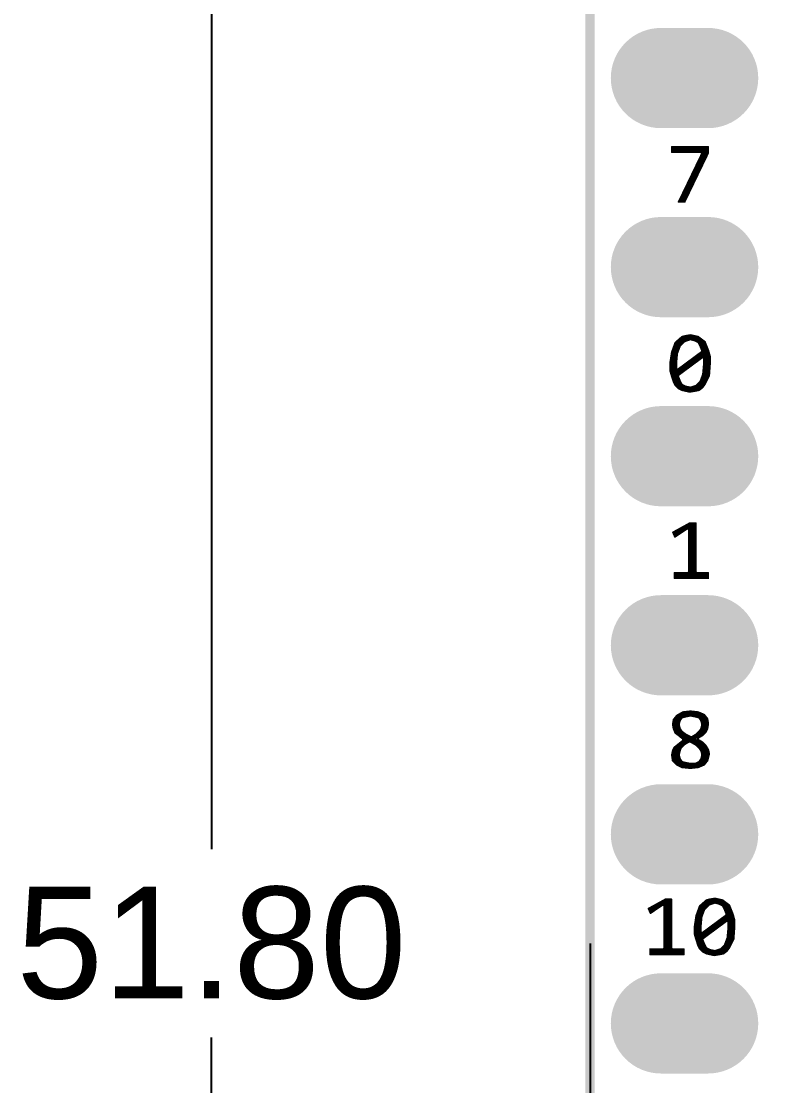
# Model space of a CAD drawing. Extents: x 17.8 to 58.4, y 21 to 93.6.
# Drawn here: x 17.76 to 27.85, y 49.39 to 63.69 of the extents above; entities that cross this region are included whole.
import ezdxf

# ---------------------------------------------------------------- set-up
doc = ezdxf.new("R2010")
doc.units = 0
doc.header["$MEASUREMENT"] = 0
doc.layers.get('0').update_dxf_attribs({"linetype": 'CONTINUOUS'})
doc.layers.get('Defpoints').update_dxf_attribs({"linetype": 'CONTINUOUS'})
doc.layers.add('SILKTOP_PHO', color=251, linetype='CONTINUOUS')
doc.styles.get("Standard").update_dxf_attribs({"font": 'arial.ttf'})
doc.dimstyles.get("Standard").update_dxf_attribs({"dimtxt": 1.5, "dimasz": 1.5, "dimexe": 0.18, "dimexo": 0, "dimgap": 0.5, "dimtad": 0, "dimtih": 1, "dimtoh": 1, "dimzin": 0, "dimdsep": 46, "dimtxsty": 'Standard', "dimcen": 0.09, "dimadec": 0, "dimazin": 0, "dimtfac": 1, "dimtofl": 0, "dimtmove": 2, "dimatfit": 3, "dimfxl": 1, "dimtolj": 1, "dimtzin": 0, "dimarcsym": 0})

# ---------------------------------------------------------------- blocks, each defined once
blk = doc.blocks.new('ROUND_1')
at = {"const_width": 0.0127}
blk.add_lwpolyline([(-0.00635, 0, 1), (0.00635, 0, 1)], format="xyb", close=True, dxfattribs=at)
blk = doc.blocks.new('OBLONG_245')
at = {"const_width": 1.3462}
blk.add_lwpolyline([(0.3175, 0), (-0.3175, 0)], dxfattribs=at)
at = {"const_width": 0.6731}
for points in [[(-0.65405, 0, 1), (0.01905, 0, 1)], [(-0.01905, 0, 1), (0.65405, 0, 1)]]:
    blk.add_lwpolyline(points, format="xyb", close=True, dxfattribs=at)
blk = doc.blocks.new('*D61')
at = {"color": 0, "linetype": 'Continuous', "lineweight": -2}
for p, q in [((25.4, 51.3), (25.4, 21.764)), ((50.8, 51.3), (50.8, 21.764)), ((26.9, 21.944), (35.059, 21.944)), ((49.3, 21.944), (41.141, 21.944))]:
    blk.add_line(p, q, dxfattribs=at)
at = {"color": 0, "linetype": 'Continuous'}
for points in [[(26.9, 22.194), (26.9, 21.694), (25.4, 21.944)], [(49.3, 22.194), (49.3, 21.694), (50.8, 21.944)]]:
    blk.add_solid(points, dxfattribs=at)
at = {"layer": 'Defpoints', "color": 0, "linetype": 'Continuous'}
for p in [(25.4, 51.3), (50.8, 51.3), (50.8, 21.944)]:
    blk.add_point(p, dxfattribs=at)
at = {"color": 0, "linetype": 'Continuous', "insert": (38.1, 21.944), "char_height": 1.5, "attachment_point": 5}
blk.add_mtext('\\A1;25.40', dxfattribs=at)
blk = doc.blocks.new('*D62')
at = {"color": 0, "linetype": 'Continuous', "lineweight": -2}
for p, q in [((25.932, 77.2), (20.133, 77.2)), ((20.313, 75.7), (20.313, 52.566)), ((20.313, 26.9), (20.313, 50.034)), ((25.932, 25.4), (20.133, 25.4))]:
    blk.add_line(p, q, dxfattribs=at)
at = {"color": 0, "linetype": 'Continuous'}
for points in [[(20.063, 75.7), (20.563, 75.7), (20.313, 77.2)], [(20.063, 26.9), (20.563, 26.9), (20.313, 25.4)]]:
    blk.add_solid(points, dxfattribs=at)
at = {"layer": 'Defpoints', "color": 0, "linetype": 'Continuous'}
for p in [(25.932, 77.2), (20.313, 25.4), (25.932, 25.4)]:
    blk.add_point(p, dxfattribs=at)
at = {"color": 0, "linetype": 'Continuous', "insert": (20.313, 51.3), "char_height": 1.5, "attachment_point": 5}
blk.add_mtext('\\A1;51.80', dxfattribs=at)

msp = doc.modelspace()

# ---------------------------------------------------------------- linework, layer by layer
at = {"const_width": 0.127}
msp.add_lwpolyline([(25.4, 76.700126), (25.4, 25.900126)], dxfattribs=at)
at = {"layer": 'SILKTOP_PHO'}
for points, const_width in [([(25.4, 76.700126), (25.4, 25.900126)], 0.127), ([(26.988262, 62.00013), (26.500328, 62.00013)], 0.0254), ([(26.500328, 62.00013), (26.500328, 61.930026)], 0.0254), ([(26.500328, 61.930026), (26.89352, 61.930026)], 0.0254), ([(26.5176, 61.930026), (26.5176, 62.00013)], 0.0254), ([(26.543, 61.930026), (26.543, 62.00013)], 0.0254), ([(26.5684, 61.930026), (26.5684, 62.00013)], 0.0254), ([(26.90495, 61.911738), (26.591514, 61.261498)], 0.0254), ([(26.5938, 61.930026), (26.5938, 62.00013)], 0.0254), ([(26.6192, 61.930026), (26.6192, 62.00013)], 0.0254), ([(26.6446, 61.930026), (26.6446, 62.00013)], 0.0254), ([(26.67, 61.930026), (26.67, 62.00013)], 0.0254), ([(26.670762, 61.261498), (26.988262, 61.920374)], 0.0254), ([(26.6954, 61.930026), (26.6954, 62.00013)], 0.0254), ([(26.7208, 61.930026), (26.7208, 62.00013)], 0.0254), ([(26.7462, 61.930026), (26.7462, 62.00013)], 0.0254), ([(26.7716, 61.930026), (26.7716, 62.00013)], 0.0254), ([(26.797, 61.930026), (26.797, 62.00013)], 0.0254), ([(26.8224, 61.930026), (26.8224, 62.00013)], 0.0254), ([(26.8478, 61.930026), (26.8478, 62.00013)], 0.0254), ([(26.8732, 61.930026), (26.8732, 62.00013)], 0.0254), ([(26.89352, 61.930026), (26.90495, 61.911738)], 0.0254), ([(26.8986, 61.92901), (26.8986, 62.00013)], 0.0254), ([(26.924, 61.78677), (26.924, 62.00013)], 0.0254), ([(26.9494, 61.839348), (26.9494, 62.00013)], 0.0254), ([(26.9748, 61.89218), (26.9748, 62.00013)], 0.0254), ([(26.988262, 61.920374), (26.988262, 62.00013)], 0.0254), ([(26.8478, 61.628782), (26.8478, 61.79312)], 0.0254), ([(26.8732, 61.68136), (26.8732, 61.845698)], 0.0254), ([(26.8986, 61.734192), (26.8986, 61.89853)], 0.0254), ([(26.7716, 61.470794), (26.7716, 61.635132)], 0.0254), ([(26.797, 61.523372), (26.797, 61.68771)], 0.0254), ([(26.8224, 61.57595), (26.8224, 61.740542)], 0.0254), ([(26.6954, 61.312552), (26.6954, 61.477144)], 0.0254), ([(26.7208, 61.365384), (26.7208, 61.529722)], 0.0254), ([(26.7462, 61.417962), (26.7462, 61.5823)], 0.0254), ([(26.6446, 61.261498), (26.6446, 61.371734)], 0.0254), ([(26.67, 61.261498), (26.67, 61.424312)], 0.0254), ([(26.591514, 61.261498), (26.670762, 61.261498)], 0.0254), ([(26.5938, 61.261498), (26.5938, 61.266324)], 0.0254), ([(26.6192, 61.261498), (26.6192, 61.318902)], 0.0254), ([(26.546302, 59.36996), (26.500074, 59.24296)], 0.0254), ([(26.543, 58.805572), (26.543, 59.36107)], 0.0254), ([(26.63698, 59.449462), (26.546302, 59.36996)], 0.0254), ([(26.5684, 59.200034), (26.5684, 59.389264)], 0.0254), ([(26.5938, 59.286648), (26.5938, 59.411616)], 0.0254), ([(26.610056, 59.326526), (26.669746, 59.386216)], 0.0254), ([(26.6192, 59.335924), (26.6192, 59.433714)], 0.0254), ([(26.681176, 59.460384), (26.63698, 59.449462)], 0.0254), ([(26.6446, 59.361324), (26.6446, 59.45124)], 0.0254), ([(26.669746, 59.386216), (26.674572, 59.389518)], 0.0254), ([(26.67, 59.386724), (26.67, 59.45759)], 0.0254), ([(26.674572, 59.389518), (26.7462, 59.413394)], 0.0254), ([(26.75001, 59.471814), (26.681176, 59.460384)], 0.0254), ([(26.6954, 59.396376), (26.6954, 59.46267)], 0.0254), ([(26.7208, 59.404758), (26.7208, 59.466988)], 0.0254), ([(26.7462, 59.41314), (26.7462, 59.471306)], 0.0254), ([(26.7462, 59.413394), (26.753312, 59.413648)], 0.0254), ([(26.852372, 59.449208), (26.75001, 59.471814)], 0.0254), ([(26.753312, 59.413648), (26.801064, 59.40171)], 0.0254), ([(26.7716, 59.409076), (26.7716, 59.466988)], 0.0254), ([(26.797, 59.402726), (26.797, 59.4614)], 0.0254), ([(26.801064, 59.40171), (26.803858, 59.400694)], 0.0254), ([(26.803858, 59.400694), (26.85161, 59.376818)], 0.0254), ([(26.8224, 59.391296), (26.8224, 59.455812)], 0.0254), ([(26.8478, 59.378596), (26.8478, 59.450224)], 0.0254), ([(26.85161, 59.376818), (26.857198, 59.370976)], 0.0254), ([(26.942796, 59.38139), (26.852372, 59.449208)], 0.0254), ([(26.857198, 59.370976), (26.881074, 59.323224)], 0.0254), ([(26.8732, 59.338972), (26.8732, 59.43346)], 0.0254), ([(26.8986, 59.279536), (26.8986, 59.41441)], 0.0254), ([(26.924, 59.173364), (26.924, 59.39536)], 0.0254), ([(26.989024, 59.26582), (26.942796, 59.38139)], 0.0254), ([(26.9494, 58.824876), (26.9494, 59.36488)], 0.0254), ([(26.500074, 59.24296), (26.476452, 59.089798)], 0.0254), ([(26.4922, 58.94197), (26.4922, 59.19216)], 0.0254), ([(26.5176, 58.86196), (26.5176, 59.29122)], 0.0254), ([(26.558494, 59.09183), (26.570432, 59.223402)], 0.0254), ([(26.570432, 59.223402), (26.571194, 59.226704)], 0.0254), ([(26.571194, 59.226704), (26.607008, 59.322208)], 0.0254), ([(26.90114, 59.247786), (26.578814, 59.009026)], 0.0254), ([(26.607008, 59.322208), (26.610056, 59.326526)], 0.0254), ([(26.8224, 59.107832), (26.8224, 59.189366)], 0.0254), ([(26.8478, 59.126628), (26.8478, 59.208162)], 0.0254), ([(26.8732, 59.145424), (26.8732, 59.226958)], 0.0254), ([(26.881074, 59.323224), (26.881582, 59.322462)], 0.0254), ([(26.881582, 59.322462), (26.905458, 59.262772)], 0.0254), ([(26.8986, 59.16422), (26.8986, 59.245754)], 0.0254), ([(26.90622, 59.257946), (26.90114, 59.247786)], 0.0254), ([(26.905458, 59.262772), (26.90622, 59.257946)], 0.0254), ([(26.9748, 58.875676), (26.9748, 59.30138)], 0.0254), ([(27.012138, 59.18454), (26.989024, 59.26582)], 0.0254), ([(27.0002, 58.926476), (27.0002, 59.226704)], 0.0254), ([(26.476452, 59.089798), (26.476452, 58.997088)], 0.0254), ([(26.558494, 59.090814), (26.558494, 59.09183)], 0.0254), ([(26.558494, 59.019186), (26.558494, 59.090814)], 0.0254), ([(26.58745, 58.933842), (26.91003, 59.172602)], 0.0254), ([(26.6446, 58.976006), (26.6446, 59.057794)], 0.0254), ([(26.67, 58.994802), (26.67, 59.07659)], 0.0254), ([(26.6954, 59.013852), (26.6954, 59.095386)], 0.0254), ([(26.7208, 59.032648), (26.7208, 59.114182)], 0.0254), ([(26.7462, 59.051444), (26.7462, 59.132978)], 0.0254), ([(26.7716, 59.07024), (26.7716, 59.151774)], 0.0254), ([(26.797, 59.089036), (26.797, 59.17057)], 0.0254), ([(26.91003, 59.172602), (26.930096, 59.162442)], 0.0254), ([(26.930096, 59.077606), (26.918158, 58.946288)], 0.0254), ([(26.930096, 59.162442), (26.930096, 59.078876)], 0.0254), ([(26.930096, 59.078876), (26.930096, 59.077606)], 0.0254), ([(27.000454, 58.926984), (27.012138, 59.091322)], 0.0254), ([(27.012138, 59.091322), (27.012138, 59.18454)], 0.0254), ([(26.476452, 58.997088), (26.49982, 58.915554)], 0.0254), ([(26.49982, 58.915554), (26.523188, 58.844942)], 0.0254), ([(26.578814, 59.009026), (26.558494, 59.019186)], 0.0254), ([(26.5684, 58.777124), (26.5684, 59.00674)], 0.0254), ([(26.58237, 58.923682), (26.58745, 58.933842)], 0.0254), ([(26.583386, 58.918856), (26.58237, 58.923682)], 0.0254), ([(26.607262, 58.859166), (26.583386, 58.918856)], 0.0254), ([(26.5938, 58.938414), (26.5938, 59.019948)], 0.0254), ([(26.6192, 58.95721), (26.6192, 59.038998)], 0.0254), ([(26.917396, 58.942986), (26.881582, 58.847482)], 0.0254), ([(26.918158, 58.946288), (26.917396, 58.942986)], 0.0254), ([(26.924, 58.786268), (26.924, 59.010296)], 0.0254), ([(26.942542, 58.810906), (27.000454, 58.926984)], 0.0254), ([(26.523188, 58.844942), (26.545794, 58.79973)], 0.0254), ([(26.545794, 58.79973), (26.590752, 58.755026)], 0.0254), ([(26.5938, 58.753502), (26.5938, 58.892694)], 0.0254), ([(26.607516, 58.85815), (26.607262, 58.859166)], 0.0254), ([(26.631392, 58.810398), (26.607516, 58.85815)], 0.0254), ([(26.6192, 58.740802), (26.6192, 58.835036)], 0.0254), ([(26.637234, 58.80481), (26.631392, 58.810398)], 0.0254), ([(26.684986, 58.780934), (26.637234, 58.80481)], 0.0254), ([(26.6446, 58.730642), (26.6446, 58.801)], 0.0254), ([(26.67, 58.725054), (26.67, 58.7883)], 0.0254), ([(26.688034, 58.779918), (26.684986, 58.780934)], 0.0254), ([(26.747724, 58.76798), (26.688034, 58.779918)], 0.0254), ([(26.6954, 58.719212), (26.6954, 58.778394)], 0.0254), ([(26.7208, 58.713624), (26.7208, 58.773314)], 0.0254), ([(26.7462, 58.71083), (26.7462, 58.768234)], 0.0254), ([(26.754328, 58.768234), (26.747724, 58.76798)], 0.0254), ([(26.825956, 58.79211), (26.754328, 58.768234)], 0.0254), ([(26.7716, 58.715148), (26.7716, 58.774076)], 0.0254), ([(26.797, 58.719466), (26.797, 58.782458)], 0.0254), ([(26.8224, 58.724038), (26.8224, 58.791094)], 0.0254), ([(26.831036, 58.795158), (26.825956, 58.79211)], 0.0254), ([(26.878788, 58.84291), (26.831036, 58.795158)], 0.0254), ([(26.8478, 58.729118), (26.8478, 58.812176)], 0.0254), ([(26.86431, 58.73242), (26.908506, 58.76544)], 0.0254), ([(26.8732, 58.739024), (26.8732, 58.837576)], 0.0254), ([(26.881582, 58.847482), (26.878788, 58.84291)], 0.0254), ([(26.8986, 58.758074), (26.8986, 58.892694)], 0.0254), ([(26.908506, 58.76544), (26.942542, 58.810906)], 0.0254), ([(26.590752, 58.755026), (26.635202, 58.732674)], 0.0254), ([(26.635202, 58.732674), (26.738834, 58.709814)], 0.0254), ([(26.738834, 58.709814), (26.807668, 58.721244)], 0.0254), ([(26.807668, 58.721244), (26.86431, 58.73242)], 0.0254), ([(26.741628, 56.94553), (26.515822, 56.821324)], 0.0254), ([(26.67, 56.848248), (26.67, 56.90616)], 0.0254), ([(26.6954, 56.865266), (26.6954, 56.92013)], 0.0254), ([(26.7208, 56.873902), (26.7208, 56.9341)], 0.0254), ([(26.82113, 56.94553), (26.741628, 56.94553)], 0.0254), ([(26.7462, 56.206898), (26.7462, 56.94553)], 0.0254), ([(26.7716, 56.206898), (26.7716, 56.94553)], 0.0254), ([(26.797, 56.206898), (26.797, 56.94553)], 0.0254), ([(26.82113, 56.289702), (26.82113, 56.94553)], 0.0254), ([(26.515822, 56.821324), (26.540968, 56.762396)], 0.0254), ([(26.5176, 56.817006), (26.5176, 56.82234)], 0.0254), ([(26.540968, 56.762396), (26.707338, 56.873394)], 0.0254), ([(26.543, 56.763666), (26.543, 56.83631)], 0.0254), ([(26.5684, 56.780684), (26.5684, 56.85028)], 0.0254), ([(26.5938, 56.797448), (26.5938, 56.86425)], 0.0254), ([(26.6192, 56.814466), (26.6192, 56.87822)], 0.0254), ([(26.6446, 56.831484), (26.6446, 56.89219)], 0.0254), ([(26.707338, 56.873394), (26.72715, 56.862726)], 0.0254), ([(26.72715, 56.862726), (26.72715, 56.289702)], 0.0254), ([(26.71445, 56.277002), (26.536142, 56.277002)], 0.0254), ([(26.536142, 56.277002), (26.536142, 56.206898)], 0.0254), ([(26.536142, 56.206898), (26.988262, 56.206898)], 0.0254), ([(26.543, 56.206898), (26.543, 56.277002)], 0.0254), ([(26.5684, 56.206898), (26.5684, 56.277002)], 0.0254), ([(26.5938, 56.206898), (26.5938, 56.277002)], 0.0254), ([(26.6192, 56.206898), (26.6192, 56.277002)], 0.0254), ([(26.6446, 56.206898), (26.6446, 56.277002)], 0.0254), ([(26.67, 56.206898), (26.67, 56.277002)], 0.0254), ([(26.6954, 56.206898), (26.6954, 56.277002)], 0.0254), ([(26.72715, 56.289702), (26.71445, 56.277002)], 0.0254), ([(26.7208, 56.206898), (26.7208, 56.278526)], 0.0254), ([(26.83383, 56.277002), (26.82113, 56.289702)], 0.0254), ([(26.8224, 56.206898), (26.8224, 56.284114)], 0.0254), ([(26.988262, 56.277002), (26.83383, 56.277002)], 0.0254), ([(26.8478, 56.206898), (26.8478, 56.277002)], 0.0254), ([(26.8732, 56.206898), (26.8732, 56.277002)], 0.0254), ([(26.8986, 56.206898), (26.8986, 56.277002)], 0.0254), ([(26.924, 56.206898), (26.924, 56.277002)], 0.0254), ([(26.9494, 56.206898), (26.9494, 56.277002)], 0.0254), ([(26.9748, 56.206898), (26.9748, 56.277002)], 0.0254), ([(26.988262, 56.206898), (26.988262, 56.277002)], 0.0254), ([(26.567638, 54.360572), (26.523442, 54.305454)], 0.0254), ([(26.543, 54.13502), (26.543, 54.329838)], 0.0254), ([(26.646886, 54.406038), (26.567638, 54.360572)], 0.0254), ([(26.5684, 54.11089), (26.5684, 54.36108)], 0.0254), ([(26.5938, 54.091586), (26.5938, 54.375558)], 0.0254), ([(26.608532, 54.294024), (26.632408, 54.329838)], 0.0254), ([(26.6192, 54.31028), (26.6192, 54.390036)], 0.0254), ([(26.632408, 54.329838), (26.639774, 54.335172)], 0.0254), ([(26.639774, 54.335172), (26.687526, 54.34711)], 0.0254), ([(26.6446, 54.336188), (26.6446, 54.404514)], 0.0254), ([(26.750264, 54.417468), (26.646886, 54.406038)], 0.0254), ([(26.67, 54.342538), (26.67, 54.408578)], 0.0254), ([(26.687526, 54.34711), (26.688034, 54.34711)], 0.0254), ([(26.688034, 54.34711), (26.747724, 54.359048)], 0.0254), ([(26.6954, 54.348634), (26.6954, 54.411372)], 0.0254), ([(26.7208, 54.353714), (26.7208, 54.414166)], 0.0254), ([(26.7462, 54.358794), (26.7462, 54.41696)], 0.0254), ([(26.747724, 54.359048), (26.752804, 54.359048)], 0.0254), ([(26.854404, 54.405784), (26.750264, 54.417468)], 0.0254), ([(26.752804, 54.359048), (26.812494, 54.34711)], 0.0254), ([(26.7716, 54.355238), (26.7716, 54.415182)], 0.0254), ([(26.797, 54.350158), (26.797, 54.412134)], 0.0254), ([(26.812494, 54.34711), (26.813002, 54.34711)], 0.0254), ([(26.813002, 54.34711), (26.860754, 54.335172)], 0.0254), ([(26.8224, 54.34457), (26.8224, 54.40934)], 0.0254), ([(26.8478, 54.33822), (26.8478, 54.406546)], 0.0254), ([(26.933398, 54.372002), (26.854404, 54.405784)], 0.0254), ([(26.860754, 54.335172), (26.868374, 54.329838)], 0.0254), ([(26.868374, 54.329838), (26.89225, 54.294024)], 0.0254), ([(26.8732, 54.322472), (26.8732, 54.39791)], 0.0254), ([(26.8986, 54.271418), (26.8986, 54.386988)], 0.0254), ([(26.924, 54.10835), (26.924, 54.376066)], 0.0254), ([(26.977086, 54.317392), (26.933398, 54.372002)], 0.0254), ([(26.9494, 54.13375), (26.9494, 54.35219)], 0.0254), ([(26.523442, 54.305454), (26.51252, 54.239414)], 0.0254), ([(26.51252, 54.239414), (26.523696, 54.183026)], 0.0254), ([(26.5176, 54.21376), (26.5176, 54.270148)], 0.0254), ([(26.594816, 54.242208), (26.606754, 54.28996)], 0.0254), ([(26.594816, 54.236112), (26.594816, 54.242208)], 0.0254), ([(26.606754, 54.18836), (26.594816, 54.236112)], 0.0254), ([(26.606754, 54.28996), (26.608532, 54.294024)], 0.0254), ([(26.608532, 54.184296), (26.606754, 54.18836)], 0.0254), ([(26.632408, 54.148482), (26.608532, 54.184296)], 0.0254), ([(26.89225, 54.184296), (26.868374, 54.148482)], 0.0254), ([(26.89225, 54.294024), (26.894028, 54.28996)], 0.0254), ([(26.894028, 54.18836), (26.89225, 54.184296)], 0.0254), ([(26.894028, 54.28996), (26.905966, 54.242208)], 0.0254), ([(26.905966, 54.236112), (26.894028, 54.18836)], 0.0254), ([(26.8986, 54.087522), (26.8986, 54.206902)], 0.0254), ([(26.905966, 54.242208), (26.905966, 54.236112)], 0.0254), ([(26.954734, 54.139338), (26.976832, 54.183534)], 0.0254), ([(26.9748, 54.179216), (26.9748, 54.32044)], 0.0254), ([(26.976832, 54.183534), (26.988262, 54.251098)], 0.0254), ([(26.988262, 54.251098), (26.977086, 54.317392)], 0.0254), ([(26.523696, 54.183026), (26.545794, 54.127908)], 0.0254), ([(26.545794, 54.127908), (26.590752, 54.094126)], 0.0254), ([(26.590752, 54.094126), (26.591006, 54.093872)], 0.0254), ([(26.591006, 54.093872), (26.650696, 54.04612)], 0.0254), ([(26.6192, 54.071266), (26.6192, 54.168294)], 0.0254), ([(26.635202, 54.145434), (26.632408, 54.148482)], 0.0254), ([(26.682954, 54.10962), (26.635202, 54.145434)], 0.0254), ([(26.6446, 54.050946), (26.6446, 54.138322)], 0.0254), ([(26.650696, 54.04612), (26.650696, 54.026308)], 0.0254), ([(26.67, 53.97373), (26.67, 54.119272)], 0.0254), ([(26.684986, 54.10835), (26.682954, 54.10962)], 0.0254), ([(26.756614, 54.072536), (26.684986, 54.10835)], 0.0254), ([(26.6954, 53.989478), (26.6954, 54.10327)], 0.0254), ([(26.7208, 54.004718), (26.7208, 54.09057)], 0.0254), ([(26.7462, 54.01056), (26.7462, 54.07787)], 0.0254), ([(26.768806, 54.073044), (26.756614, 54.072536)], 0.0254), ([(26.828496, 54.108858), (26.768806, 54.073044)], 0.0254), ([(26.7716, 53.996082), (26.7716, 54.074822)], 0.0254), ([(26.797, 53.981604), (26.797, 54.090062)], 0.0254), ([(26.8224, 53.966872), (26.8224, 54.105302)], 0.0254), ([(26.831036, 54.11089), (26.828496, 54.108858)], 0.0254), ([(26.86685, 54.146704), (26.831036, 54.11089)], 0.0254), ([(26.8478, 54.056026), (26.8478, 54.127654)], 0.0254), ([(26.8478, 53.944774), (26.8478, 54.040278)], 0.0254), ([(26.851356, 54.059074), (26.909522, 54.094126)], 0.0254), ([(26.851356, 54.03723), (26.851356, 54.059074)], 0.0254), ([(26.868374, 54.148482), (26.86685, 54.146704)], 0.0254), ([(26.8732, 54.072282), (26.8732, 54.155848)], 0.0254), ([(26.909522, 54.094126), (26.954734, 54.139338)], 0.0254), ([(26.533602, 53.932582), (26.511758, 53.88864)], 0.0254), ([(26.5176, 53.749448), (26.5176, 53.900578)], 0.0254), ([(26.650696, 54.026308), (26.533602, 53.932582)], 0.0254), ([(26.543, 53.724048), (26.543, 53.939948)], 0.0254), ([(26.5684, 53.699664), (26.5684, 53.960268)], 0.0254), ([(26.5938, 53.686964), (26.5938, 53.980588)], 0.0254), ([(26.607008, 53.885084), (26.618946, 53.920898)], 0.0254), ([(26.618946, 53.920898), (26.621994, 53.925724)], 0.0254), ([(26.6192, 53.92166), (26.6192, 54.000908)], 0.0254), ([(26.621994, 53.925724), (26.669746, 53.973476)], 0.0254), ([(26.6446, 53.94833), (26.6446, 54.021228)], 0.0254), ([(26.669746, 53.973476), (26.672032, 53.975508)], 0.0254), ([(26.672032, 53.975508), (26.731722, 54.011322)], 0.0254), ([(26.731722, 54.011322), (26.744676, 54.011322)], 0.0254), ([(26.744676, 54.011322), (26.828242, 53.96357)], 0.0254), ([(26.828242, 53.96357), (26.831036, 53.961538)], 0.0254), ([(26.831036, 53.961538), (26.86685, 53.925724)], 0.0254), ([(26.909522, 54.002178), (26.851356, 54.03723)], 0.0254), ([(26.86685, 53.925724), (26.868374, 53.923946)], 0.0254), ([(26.868374, 53.923946), (26.89225, 53.888132)], 0.0254), ([(26.8732, 53.91658), (26.8732, 54.024022)], 0.0254), ([(26.8986, 53.865526), (26.8986, 54.008782)], 0.0254), ([(26.955242, 53.956712), (26.909522, 54.002178)], 0.0254), ([(26.924, 53.696362), (26.924, 53.987954)], 0.0254), ([(26.9494, 53.720238), (26.9494, 53.962554)], 0.0254), ([(26.989024, 53.90007), (26.955242, 53.956712)], 0.0254), ([(26.9748, 53.751988), (26.9748, 53.923946)], 0.0254), ([(26.999946, 53.84546), (26.989024, 53.90007)], 0.0254), ([(26.511758, 53.88864), (26.500582, 53.83276)], 0.0254), ([(26.500582, 53.83276), (26.511504, 53.755544)], 0.0254), ([(26.511504, 53.755544), (26.566876, 53.700426)], 0.0254), ([(26.594816, 53.836316), (26.606754, 53.884068)], 0.0254), ([(26.594816, 53.83022), (26.594816, 53.836316)], 0.0254), ([(26.606754, 53.782468), (26.594816, 53.83022)], 0.0254), ([(26.606754, 53.884068), (26.607008, 53.885084)], 0.0254), ([(26.608532, 53.778404), (26.606754, 53.782468)], 0.0254), ([(26.632408, 53.74259), (26.608532, 53.778404)], 0.0254), ([(26.6192, 53.674264), (26.6192, 53.762148)], 0.0254), ([(26.89225, 53.778404), (26.868374, 53.74259)], 0.0254), ([(26.89225, 53.888132), (26.894028, 53.884068)], 0.0254), ([(26.894028, 53.782468), (26.89225, 53.778404)], 0.0254), ([(26.894028, 53.884068), (26.905966, 53.836316)], 0.0254), ([(26.905966, 53.83022), (26.894028, 53.782468)], 0.0254), ([(26.8986, 53.68544), (26.8986, 53.800756)], 0.0254), ([(26.905966, 53.836316), (26.905966, 53.83022)], 0.0254), ([(26.933398, 53.700426), (26.977594, 53.75529)], 0.0254), ([(26.977594, 53.75529), (26.999946, 53.84546)], 0.0254), ([(26.566876, 53.700426), (26.63444, 53.66639)], 0.0254), ([(26.639774, 53.737256), (26.632408, 53.74259)], 0.0254), ([(26.63444, 53.66639), (26.750264, 53.65496)], 0.0254), ([(26.687526, 53.725318), (26.639774, 53.737256)], 0.0254), ([(26.6446, 53.665374), (26.6446, 53.735986)], 0.0254), ([(26.67, 53.662834), (26.67, 53.729636)], 0.0254), ([(26.688034, 53.725318), (26.687526, 53.725318)], 0.0254), ([(26.747724, 53.71338), (26.688034, 53.725318)], 0.0254), ([(26.6954, 53.660294), (26.6954, 53.723794)], 0.0254), ([(26.7208, 53.657754), (26.7208, 53.718714)], 0.0254), ([(26.7462, 53.655214), (26.7462, 53.713634)], 0.0254), ([(26.750264, 53.713126), (26.747724, 53.71338)], 0.0254), ([(26.809954, 53.713126), (26.750264, 53.713126)], 0.0254), ([(26.750264, 53.65496), (26.854404, 53.66639)], 0.0254), ([(26.7716, 53.657246), (26.7716, 53.713126)], 0.0254), ([(26.797, 53.66004), (26.797, 53.713126)], 0.0254), ([(26.815796, 53.714396), (26.809954, 53.713126)], 0.0254), ([(26.863548, 53.738272), (26.815796, 53.714396)], 0.0254), ([(26.8224, 53.662834), (26.8224, 53.717698)], 0.0254), ([(26.8478, 53.665882), (26.8478, 53.730398)], 0.0254), ([(26.854404, 53.66639), (26.933398, 53.700426)], 0.0254), ([(26.868374, 53.74259), (26.863548, 53.738272)], 0.0254), ([(26.8732, 53.674518), (26.8732, 53.749956)], 0.0254), ([(27.078432, 51.902614), (27.009598, 51.891184)], 0.0254), ([(27.051, 51.836066), (27.051, 51.898042)], 0.0254), ([(27.0764, 51.844448), (27.0764, 51.90236)], 0.0254), ([(27.180794, 51.880008), (27.078432, 51.902614)], 0.0254), ([(27.1018, 51.839368), (27.1018, 51.897534)], 0.0254), ([(26.413206, 51.89093), (26.1874, 51.766724)], 0.0254), ([(26.1874, 51.766724), (26.2128, 51.707796)], 0.0254), ([(26.2128, 51.707796), (26.37917, 51.818794)], 0.0254), ([(26.2128, 51.707796), (26.2128, 51.780694)], 0.0254), ([(26.2382, 51.724814), (26.2382, 51.794664)], 0.0254), ([(26.2636, 51.741832), (26.2636, 51.808634)], 0.0254), ([(26.289, 51.758596), (26.289, 51.822604)], 0.0254), ([(26.3144, 51.775614), (26.3144, 51.836574)], 0.0254), ([(26.3398, 51.792632), (26.3398, 51.850544)], 0.0254), ([(26.3652, 51.809396), (26.3652, 51.864514)], 0.0254), ([(26.37917, 51.818794), (26.398728, 51.808126)], 0.0254), ([(26.3906, 51.820064), (26.3906, 51.878484)], 0.0254), ([(26.398728, 51.808126), (26.398728, 51.235102)], 0.0254), ([(26.492962, 51.89093), (26.413206, 51.89093)], 0.0254), ([(26.416, 51.152298), (26.416, 51.89093)], 0.0254), ([(26.4414, 51.152298), (26.4414, 51.89093)], 0.0254), ([(26.4668, 51.152298), (26.4668, 51.89093)], 0.0254), ([(26.4922, 51.152298), (26.4922, 51.89093)], 0.0254), ([(26.492962, 51.235102), (26.492962, 51.89093)], 0.0254), ([(26.87447, 51.80076), (26.828242, 51.67376)], 0.0254), ([(26.8732, 51.232562), (26.8732, 51.79695)], 0.0254), ([(26.965402, 51.880262), (26.87447, 51.80076)], 0.0254), ([(26.8986, 51.651154), (26.8986, 51.821842)], 0.0254), ([(26.899616, 51.657504), (26.93543, 51.753008)], 0.0254), ([(26.924, 51.722274), (26.924, 51.84394)], 0.0254), ([(26.93543, 51.753008), (26.938478, 51.757326)], 0.0254), ([(26.938478, 51.757326), (26.998168, 51.817016)], 0.0254), ([(26.9494, 51.768502), (26.9494, 51.866292)], 0.0254), ([(27.009598, 51.891184), (26.965402, 51.880262)], 0.0254), ([(26.9748, 51.793902), (26.9748, 51.882548)], 0.0254), ([(26.998168, 51.817016), (27.002994, 51.820318)], 0.0254), ([(27.0002, 51.818794), (27.0002, 51.888898)], 0.0254), ([(27.002994, 51.820318), (27.074622, 51.844194)], 0.0254), ([(27.0256, 51.827684), (27.0256, 51.893978)], 0.0254), ([(27.074622, 51.844194), (27.081734, 51.844448)], 0.0254), ([(27.081734, 51.844448), (27.129486, 51.83251)], 0.0254), ([(27.1272, 51.833018), (27.1272, 51.891692)], 0.0254), ([(27.129486, 51.83251), (27.132026, 51.831494)], 0.0254), ([(27.132026, 51.831494), (27.179778, 51.807618)], 0.0254), ([(27.1526, 51.82108), (27.1526, 51.886104)], 0.0254), ([(27.178, 51.80838), (27.178, 51.880516)], 0.0254), ([(27.179778, 51.807618), (27.18562, 51.801776)], 0.0254), ([(27.271218, 51.81219), (27.180794, 51.880008)], 0.0254), ([(27.18562, 51.801776), (27.209496, 51.754024)], 0.0254), ([(27.2034, 51.766216), (27.2034, 51.86299)], 0.0254), ([(27.209496, 51.754024), (27.20975, 51.753262)], 0.0254), ([(27.20975, 51.753262), (27.233626, 51.693572)], 0.0254), ([(27.2288, 51.705764), (27.2288, 51.84394)], 0.0254), ([(27.2542, 51.602894), (27.2542, 51.82489)], 0.0254), ([(27.317446, 51.69662), (27.271218, 51.81219)], 0.0254), ([(27.2796, 51.259232), (27.2796, 51.791108)], 0.0254), ([(26.828242, 51.67376), (26.804874, 51.520598)], 0.0254), ([(26.8224, 51.366166), (26.8224, 51.634898)], 0.0254), ([(26.8478, 51.287172), (26.8478, 51.7271)], 0.0254), ([(26.886916, 51.52263), (26.898854, 51.654202)], 0.0254), ([(26.898854, 51.654202), (26.899616, 51.657504)], 0.0254), ([(27.229562, 51.678586), (26.907236, 51.439826)], 0.0254), ([(27.1526, 51.539902), (27.1526, 51.62169)], 0.0254), ([(27.178, 51.558698), (27.178, 51.640486)], 0.0254), ([(27.2034, 51.577494), (27.2034, 51.659282)], 0.0254), ([(27.2288, 51.59629), (27.2288, 51.678078)], 0.0254), ([(27.234642, 51.688746), (27.229562, 51.678586)], 0.0254), ([(27.233626, 51.693572), (27.234642, 51.688746)], 0.0254), ([(27.305, 51.310032), (27.305, 51.727608)], 0.0254), ([(27.34056, 51.61534), (27.317446, 51.69662)], 0.0254), ([(27.3304, 51.379374), (27.3304, 51.6509)], 0.0254), ([(27.34056, 51.522122), (27.34056, 51.61534)], 0.0254), ([(26.804874, 51.520598), (26.804874, 51.427888)], 0.0254), ([(26.886916, 51.521614), (26.886916, 51.52263)], 0.0254), ([(26.886916, 51.449986), (26.886916, 51.521614)], 0.0254), ([(26.915872, 51.364642), (27.238198, 51.603402)], 0.0254), ([(26.9494, 51.389534), (26.9494, 51.471068)], 0.0254), ([(26.9748, 51.40833), (26.9748, 51.489864)], 0.0254), ([(27.0002, 51.427126), (27.0002, 51.50866)], 0.0254), ([(27.0256, 51.445922), (27.0256, 51.527456)], 0.0254), ([(27.051, 51.464718), (27.051, 51.546252)], 0.0254), ([(27.0764, 51.483514), (27.0764, 51.565048)], 0.0254), ([(27.1018, 51.50231), (27.1018, 51.583844)], 0.0254), ([(27.1272, 51.521106), (27.1272, 51.60264)], 0.0254), ([(27.238198, 51.603402), (27.258518, 51.593242)], 0.0254), ([(27.258518, 51.508406), (27.24658, 51.377088)], 0.0254), ([(27.258518, 51.593242), (27.258518, 51.509676)], 0.0254), ([(27.258518, 51.509676), (27.258518, 51.508406)], 0.0254), ([(27.328876, 51.357784), (27.34056, 51.522122)], 0.0254), ([(26.804874, 51.427888), (26.828242, 51.346354)], 0.0254), ([(26.828242, 51.346354), (26.85161, 51.275742)], 0.0254), ([(26.907236, 51.439826), (26.886916, 51.449986)], 0.0254), ([(26.8986, 51.206146), (26.8986, 51.437286)], 0.0254), ([(26.910792, 51.354482), (26.915872, 51.364642)], 0.0254), ([(26.911554, 51.349656), (26.910792, 51.354482)], 0.0254), ([(26.93543, 51.289966), (26.911554, 51.349656)], 0.0254), ([(26.924, 51.370738), (26.924, 51.452272)], 0.0254), ([(27.245818, 51.373786), (27.210004, 51.278282)], 0.0254), ([(27.2288, 51.190398), (27.2288, 51.328574)], 0.0254), ([(27.24658, 51.377088), (27.245818, 51.373786)], 0.0254), ([(27.2542, 51.219608), (27.2542, 51.461416)], 0.0254), ([(27.27071, 51.241706), (27.328876, 51.357784)], 0.0254), ([(26.386028, 51.222402), (26.20772, 51.222402)], 0.0254), ([(26.20772, 51.222402), (26.20772, 51.152298)], 0.0254), ([(26.2128, 51.152298), (26.2128, 51.222402)], 0.0254), ([(26.2382, 51.152298), (26.2382, 51.222402)], 0.0254), ([(26.2636, 51.152298), (26.2636, 51.222402)], 0.0254), ([(26.289, 51.152298), (26.289, 51.222402)], 0.0254), ([(26.3144, 51.152298), (26.3144, 51.222402)], 0.0254), ([(26.3398, 51.152298), (26.3398, 51.222402)], 0.0254), ([(26.3652, 51.152298), (26.3652, 51.222402)], 0.0254), ([(26.398728, 51.235102), (26.386028, 51.222402)], 0.0254), ([(26.3906, 51.152298), (26.3906, 51.223164)], 0.0254), ([(26.505662, 51.222402), (26.492962, 51.235102)], 0.0254), ([(26.660094, 51.222402), (26.505662, 51.222402)], 0.0254), ([(26.5176, 51.152298), (26.5176, 51.222402)], 0.0254), ([(26.543, 51.152298), (26.543, 51.222402)], 0.0254), ([(26.5684, 51.152298), (26.5684, 51.222402)], 0.0254), ([(26.5938, 51.152298), (26.5938, 51.222402)], 0.0254), ([(26.6192, 51.152298), (26.6192, 51.222402)], 0.0254), ([(26.6446, 51.152298), (26.6446, 51.222402)], 0.0254), ([(26.660094, 51.152298), (26.660094, 51.222402)], 0.0254), ([(26.85161, 51.275742), (26.874216, 51.23053)], 0.0254), ([(26.874216, 51.23053), (26.91892, 51.185826)], 0.0254), ([(26.91892, 51.185826), (26.963624, 51.163474)], 0.0254), ([(26.924, 51.183286), (26.924, 51.318922)], 0.0254), ([(26.935938, 51.28895), (26.93543, 51.289966)], 0.0254), ([(26.959814, 51.241198), (26.935938, 51.28895)], 0.0254), ([(26.9494, 51.170586), (26.9494, 51.26228)], 0.0254), ([(26.965656, 51.23561), (26.959814, 51.241198)], 0.0254), ([(27.013408, 51.211734), (26.965656, 51.23561)], 0.0254), ([(26.9748, 51.160934), (26.9748, 51.231038)], 0.0254), ([(27.0002, 51.155346), (27.0002, 51.218338)], 0.0254), ([(27.016456, 51.210718), (27.013408, 51.211734)], 0.0254), ([(27.076146, 51.19878), (27.016456, 51.210718)], 0.0254), ([(27.0256, 51.149758), (27.0256, 51.208686)], 0.0254), ([(27.051, 51.14417), (27.051, 51.203606)], 0.0254), ([(27.08275, 51.199034), (27.076146, 51.19878)], 0.0254), ([(27.0764, 51.142138), (27.0764, 51.198526)], 0.0254), ([(27.154378, 51.22291), (27.08275, 51.199034)], 0.0254), ([(27.1018, 51.146202), (27.1018, 51.205384)], 0.0254), ([(27.1272, 51.15052), (27.1272, 51.21402)], 0.0254), ([(27.1526, 51.155346), (27.1526, 51.222402)], 0.0254), ([(27.159204, 51.225958), (27.154378, 51.22291)], 0.0254), ([(27.206956, 51.27371), (27.159204, 51.225958)], 0.0254), ([(27.178, 51.160426), (27.178, 51.244754)], 0.0254), ([(27.192732, 51.16322), (27.236674, 51.19624)], 0.0254), ([(27.2034, 51.171348), (27.2034, 51.270154)], 0.0254), ([(27.210004, 51.278282), (27.206956, 51.27371)], 0.0254), ([(27.236674, 51.19624), (27.27071, 51.241706)], 0.0254), ([(26.20772, 51.152298), (26.660094, 51.152298)], 0.0254), ([(26.963624, 51.163474), (27.067002, 51.140614)], 0.0254), ([(27.067002, 51.140614), (27.13609, 51.152044)], 0.0254), ([(27.13609, 51.152044), (27.192732, 51.16322)], 0.0254)]:
    msp.add_lwpolyline(points, dxfattribs=dict(at, const_width=const_width))

# ---------------------------------------------------------------- block references
for p in [(26.67, 62.924944), (26.67, 60.384944), (26.67, 57.844944), (26.67, 55.304944), (26.67, 52.764944), (26.67, 50.224944)]:
    msp.add_blockref('OBLONG_245', p)
for p in [(26.500328, 62.00013), (26.500328, 61.930026), (26.5176, 62.00013), (26.5176, 61.930026), (26.543, 62.00013), (26.543, 61.930026), (26.5684, 62.00013), (26.5684, 61.930026), (26.5938, 62.00013), (26.5938, 61.930026), (26.6192, 62.00013), (26.6192, 61.930026), (26.6446, 62.00013), (26.6446, 61.930026), (26.67, 62.00013), (26.67, 61.930026), (26.6954, 62.00013), (26.6954, 61.930026), (26.7208, 62.00013), (26.7208, 61.930026), (26.7462, 62.00013), (26.7462, 61.930026), (26.7716, 62.00013), (26.7716, 61.930026), (26.797, 62.00013), (26.797, 61.930026), (26.8224, 62.00013), (26.8224, 61.930026), (26.8478, 62.00013), (26.8478, 61.930026), (26.8732, 62.00013), (26.8732, 61.930026), (26.89352, 61.930026), (26.8986, 62.00013), (26.8986, 61.92901), (26.90495, 61.911738), (26.924, 62.00013), (26.9494, 62.00013), (26.9748, 62.00013), (26.988262, 62.00013), (26.988262, 62.00013), (26.988262, 61.920374), (26.8478, 61.79312), (26.8732, 61.845698), (26.8986, 61.89853), (26.924, 61.78677), (26.9494, 61.839348), (26.9748, 61.89218), (26.7716, 61.635132), (26.797, 61.68771), (26.8224, 61.740542), (26.8478, 61.628782), (26.8732, 61.68136), (26.8986, 61.734192), (26.6954, 61.477144), (26.7208, 61.529722), (26.7462, 61.5823), (26.797, 61.523372), (26.8224, 61.57595), (26.6446, 61.371734), (26.67, 61.424312), (26.7208, 61.365384), (26.7462, 61.417962), (26.7716, 61.470794), (26.591514, 61.261498), (26.5938, 61.266324), (26.5938, 61.261498), (26.6192, 61.318902), (26.6192, 61.261498), (26.6446, 61.261498), (26.67, 61.261498), (26.670762, 61.261498), (26.6954, 61.312552), (26.543, 59.36107), (26.546302, 59.36996), (26.5684, 59.389264), (26.5938, 59.411616), (26.6192, 59.433714), (26.6192, 59.335924), (26.63698, 59.449462), (26.6446, 59.45124), (26.6446, 59.361324), (26.669746, 59.386216), (26.67, 59.45759), (26.67, 59.386724), (26.674572, 59.389518), (26.681176, 59.460384), (26.6954, 59.46267), (26.6954, 59.396376), (26.7208, 59.466988), (26.7208, 59.404758), (26.7462, 59.471306), (26.7462, 59.413394), (26.7462, 59.41314), (26.75001, 59.471814), (26.753312, 59.413648), (26.7716, 59.466988), (26.7716, 59.409076), (26.797, 59.4614), (26.797, 59.402726), (26.801064, 59.40171), (26.803858, 59.400694), (26.8224, 59.455812), (26.8224, 59.391296), (26.8478, 59.450224), (26.8478, 59.378596), (26.85161, 59.376818), (26.852372, 59.449208), (26.857198, 59.370976), (26.8732, 59.43346), (26.8732, 59.338972), (26.8986, 59.41441), (26.924, 59.39536), (26.942796, 59.38139), (26.9494, 59.36488), (26.4922, 59.19216), (26.500074, 59.24296), (26.5176, 59.29122), (26.5684, 59.200034), (26.570432, 59.223402), (26.571194, 59.226704), (26.5938, 59.286648), (26.607008, 59.322208), (26.610056, 59.326526), (26.8224, 59.189366), (26.8478, 59.208162), (26.8732, 59.226958), (26.881074, 59.323224), (26.881582, 59.322462), (26.8986, 59.279536), (26.8986, 59.245754), (26.90114, 59.247786), (26.905458, 59.262772), (26.90622, 59.257946), (26.90622, 59.257946), (26.9748, 59.30138), (26.989024, 59.26582), (27.0002, 59.226704), (26.476452, 59.089798), (26.558494, 59.09183), (26.558494, 59.090814), (26.6446, 59.057794), (26.67, 59.07659), (26.6954, 59.095386), (26.7208, 59.114182), (26.7462, 59.132978), (26.7462, 59.051444), (26.7716, 59.151774), (26.7716, 59.07024), (26.797, 59.17057), (26.797, 59.089036), (26.8224, 59.107832), (26.8478, 59.126628), (26.8732, 59.145424), (26.8986, 59.16422), (26.91003, 59.172602), (26.924, 59.173364), (26.930096, 59.162442), (26.930096, 59.162442), (26.930096, 59.078876), (26.930096, 59.077606), (27.012138, 59.18454), (27.012138, 59.18454), (27.012138, 59.091322), (26.476452, 58.997088), (26.4922, 58.94197), (26.49982, 58.915554), (26.558494, 59.019186), (26.5684, 59.00674), (26.578814, 59.009026), (26.58237, 58.923682), (26.583386, 58.918856), (26.58745, 58.933842), (26.5938, 59.019948), (26.5938, 58.938414), (26.6192, 59.038998), (26.6192, 58.95721), (26.6446, 58.976006), (26.67, 58.994802), (26.6954, 59.013852), (26.7208, 59.032648), (26.917396, 58.942986), (26.918158, 58.946288), (26.924, 59.010296), (27.0002, 58.926476), (27.000454, 58.926984), (26.5176, 58.86196), (26.523188, 58.844942), (26.543, 58.805572), (26.545794, 58.79973), (26.5684, 58.777124), (26.5938, 58.892694), (26.607262, 58.859166), (26.607516, 58.85815), (26.6192, 58.835036), (26.631392, 58.810398), (26.637234, 58.80481), (26.6446, 58.801), (26.67, 58.7883), (26.684986, 58.780934), (26.688034, 58.779918), (26.6954, 58.778394), (26.7208, 58.773314), (26.7462, 58.768234), (26.747724, 58.76798), (26.754328, 58.768234), (26.7716, 58.774076), (26.797, 58.782458), (26.8224, 58.791094), (26.825956, 58.79211), (26.831036, 58.795158), (26.8478, 58.812176), (26.8732, 58.837576), (26.878788, 58.84291), (26.881582, 58.847482), (26.8986, 58.892694), (26.908506, 58.76544), (26.924, 58.786268), (26.942542, 58.810906), (26.9494, 58.824876), (26.9748, 58.875676), (26.590752, 58.755026), (26.5938, 58.753502), (26.6192, 58.740802), (26.635202, 58.732674), (26.6446, 58.730642), (26.67, 58.725054), (26.6954, 58.719212), (26.7208, 58.713624), (26.738834, 58.709814), (26.7462, 58.71083), (26.7716, 58.715148), (26.797, 58.719466), (26.807668, 58.721244), (26.8224, 58.724038), (26.8478, 58.729118), (26.86431, 58.73242), (26.8732, 58.739024), (26.8986, 58.758074), (26.67, 56.90616), (26.6954, 56.92013), (26.7208, 56.9341), (26.741628, 56.94553), (26.7462, 56.94553), (26.7716, 56.94553), (26.797, 56.94553), (26.82113, 56.94553), (26.515822, 56.821324), (26.5176, 56.82234), (26.5176, 56.817006), (26.540968, 56.762396), (26.543, 56.83631), (26.543, 56.763666), (26.5684, 56.85028), (26.5684, 56.780684), (26.5938, 56.86425), (26.5938, 56.797448), (26.6192, 56.87822), (26.6192, 56.814466), (26.6446, 56.89219), (26.6446, 56.831484), (26.67, 56.848248), (26.6954, 56.865266), (26.707338, 56.873394), (26.7208, 56.873902), (26.72715, 56.862726), (26.536142, 56.277002), (26.536142, 56.206898), (26.543, 56.277002), (26.543, 56.206898), (26.5684, 56.277002), (26.5684, 56.206898), (26.5938, 56.277002), (26.5938, 56.206898), (26.6192, 56.277002), (26.6192, 56.206898), (26.6446, 56.277002), (26.6446, 56.206898), (26.67, 56.277002), (26.67, 56.206898), (26.6954, 56.277002), (26.6954, 56.206898), (26.71445, 56.277002), (26.7208, 56.278526), (26.7208, 56.206898), (26.72715, 56.289702), (26.7462, 56.206898), (26.7716, 56.206898), (26.797, 56.206898), (26.82113, 56.289702), (26.8224, 56.284114), (26.8224, 56.206898), (26.83383, 56.277002), (26.8478, 56.277002), (26.8478, 56.206898), (26.8732, 56.277002), (26.8732, 56.206898), (26.8986, 56.277002), (26.8986, 56.206898), (26.924, 56.277002), (26.924, 56.206898), (26.9494, 56.277002), (26.9494, 56.206898), (26.9748, 56.277002), (26.9748, 56.206898), (26.988262, 56.277002), (26.988262, 56.277002), (26.988262, 56.206898), (26.543, 54.329838), (26.567638, 54.360572), (26.5684, 54.36108), (26.5938, 54.375558), (26.6192, 54.390036), (26.632408, 54.329838), (26.639774, 54.335172), (26.6446, 54.404514), (26.6446, 54.336188), (26.646886, 54.406038), (26.67, 54.408578), (26.67, 54.342538), (26.687526, 54.34711), (26.688034, 54.34711), (26.6954, 54.411372), (26.6954, 54.348634), (26.7208, 54.414166), (26.7208, 54.353714), (26.7462, 54.41696), (26.7462, 54.358794), (26.747724, 54.359048), (26.750264, 54.417468), (26.752804, 54.359048), (26.7716, 54.415182), (26.7716, 54.355238), (26.797, 54.412134), (26.797, 54.350158), (26.812494, 54.34711), (26.813002, 54.34711), (26.8224, 54.40934), (26.8224, 54.34457), (26.8478, 54.406546), (26.8478, 54.33822), (26.854404, 54.405784), (26.860754, 54.335172), (26.868374, 54.329838), (26.8732, 54.39791), (26.8986, 54.386988), (26.924, 54.376066), (26.933398, 54.372002), (26.9494, 54.35219), (26.51252, 54.239414), (26.5176, 54.270148), (26.5176, 54.21376), (26.523442, 54.305454), (26.594816, 54.242208), (26.594816, 54.236112), (26.606754, 54.28996), (26.606754, 54.18836), (26.608532, 54.294024), (26.608532, 54.184296), (26.6192, 54.31028), (26.8732, 54.322472), (26.89225, 54.294024), (26.89225, 54.184296), (26.894028, 54.28996), (26.894028, 54.18836), (26.8986, 54.271418), (26.8986, 54.206902), (26.905966, 54.242208), (26.905966, 54.236112), (26.905966, 54.236112), (26.9748, 54.32044), (26.976832, 54.183534), (26.977086, 54.317392), (26.988262, 54.251098), (26.523696, 54.183026), (26.543, 54.13502), (26.545794, 54.127908), (26.5684, 54.11089), (26.590752, 54.094126), (26.591006, 54.093872), (26.5938, 54.091586), (26.6192, 54.168294), (26.6192, 54.071266), (26.632408, 54.148482), (26.635202, 54.145434), (26.6446, 54.138322), (26.6446, 54.050946), (26.650696, 54.04612), (26.67, 54.119272), (26.682954, 54.10962), (26.684986, 54.10835), (26.6954, 54.10327), (26.7208, 54.09057), (26.7462, 54.07787), (26.756614, 54.072536), (26.768806, 54.073044), (26.7716, 54.074822), (26.797, 54.090062), (26.8224, 54.105302), (26.828496, 54.108858), (26.831036, 54.11089), (26.8478, 54.127654), (26.8478, 54.056026), (26.8478, 54.040278), (26.851356, 54.059074), (26.86685, 54.146704), (26.868374, 54.148482), (26.8732, 54.155848), (26.8732, 54.072282), (26.8986, 54.087522), (26.909522, 54.094126), (26.924, 54.10835), (26.9494, 54.13375), (26.954734, 54.139338), (26.9748, 54.179216), (26.5176, 53.900578), (26.533602, 53.932582), (26.543, 53.939948), (26.5684, 53.960268), (26.5938, 53.980588), (26.618946, 53.920898), (26.6192, 54.000908), (26.6192, 53.92166), (26.621994, 53.925724), (26.6446, 54.021228), (26.6446, 53.94833), (26.650696, 54.026308), (26.669746, 53.973476), (26.67, 53.97373), (26.672032, 53.975508), (26.6954, 53.989478), (26.7208, 54.004718), (26.731722, 54.011322), (26.744676, 54.011322), (26.7462, 54.01056), (26.7716, 53.996082), (26.797, 53.981604), (26.8224, 53.966872), (26.828242, 53.96357), (26.831036, 53.961538), (26.8478, 53.944774), (26.851356, 54.03723), (26.86685, 53.925724), (26.868374, 53.923946), (26.8732, 54.024022), (26.8732, 53.91658), (26.8986, 54.008782), (26.909522, 54.002178), (26.924, 53.987954), (26.9494, 53.962554), (26.955242, 53.956712), (26.9748, 53.923946), (26.989024, 53.90007), (26.500582, 53.83276), (26.511504, 53.755544), (26.511758, 53.88864), (26.594816, 53.836316), (26.594816, 53.83022), (26.606754, 53.884068), (26.606754, 53.782468), (26.607008, 53.885084), (26.608532, 53.778404), (26.6192, 53.762148), (26.89225, 53.888132), (26.89225, 53.778404), (26.894028, 53.884068), (26.894028, 53.782468), (26.8986, 53.865526), (26.8986, 53.800756), (26.905966, 53.836316), (26.905966, 53.83022), (26.905966, 53.83022), (26.977594, 53.75529), (26.999946, 53.84546), (26.999946, 53.84546), (26.5176, 53.749448), (26.543, 53.724048), (26.566876, 53.700426), (26.5684, 53.699664), (26.5938, 53.686964), (26.6192, 53.674264), (26.632408, 53.74259), (26.63444, 53.66639), (26.639774, 53.737256), (26.6446, 53.735986), (26.6446, 53.665374), (26.67, 53.729636), (26.67, 53.662834), (26.687526, 53.725318), (26.688034, 53.725318), (26.6954, 53.723794), (26.6954, 53.660294), (26.7208, 53.718714), (26.7208, 53.657754), (26.7462, 53.713634), (26.7462, 53.655214), (26.747724, 53.71338), (26.750264, 53.713126), (26.750264, 53.65496), (26.7716, 53.713126), (26.7716, 53.657246), (26.797, 53.713126), (26.797, 53.66004), (26.809954, 53.713126), (26.815796, 53.714396), (26.8224, 53.717698), (26.8224, 53.662834), (26.8478, 53.730398), (26.8478, 53.665882), (26.854404, 53.66639), (26.863548, 53.738272), (26.868374, 53.74259), (26.8732, 53.749956), (26.8732, 53.674518), (26.8986, 53.68544), (26.924, 53.696362), (26.933398, 53.700426), (26.9494, 53.720238), (26.9748, 53.751988), (27.051, 51.898042), (27.0764, 51.90236), (27.078432, 51.902614), (27.1018, 51.897534), (26.1874, 51.766724), (26.2128, 51.780694), (26.2382, 51.794664), (26.2636, 51.808634), (26.289, 51.822604), (26.289, 51.758596), (26.3144, 51.836574), (26.3144, 51.775614), (26.3398, 51.850544), (26.3398, 51.792632), (26.3652, 51.864514), (26.3652, 51.809396), (26.37917, 51.818794), (26.3906, 51.878484), (26.3906, 51.820064), (26.398728, 51.808126), (26.413206, 51.89093), (26.416, 51.89093), (26.4414, 51.89093), (26.4668, 51.89093), (26.4922, 51.89093), (26.492962, 51.89093), (26.8732, 51.79695), (26.87447, 51.80076), (26.8986, 51.821842), (26.924, 51.84394), (26.93543, 51.753008), (26.938478, 51.757326), (26.9494, 51.866292), (26.9494, 51.768502), (26.965402, 51.880262), (26.9748, 51.882548), (26.9748, 51.793902), (26.998168, 51.817016), (27.0002, 51.888898), (27.0002, 51.818794), (27.002994, 51.820318), (27.009598, 51.891184), (27.0256, 51.893978), (27.0256, 51.827684), (27.051, 51.836066), (27.074622, 51.844194), (27.0764, 51.844448), (27.081734, 51.844448), (27.1018, 51.839368), (27.1272, 51.891692), (27.1272, 51.833018), (27.129486, 51.83251), (27.132026, 51.831494), (27.1526, 51.886104), (27.1526, 51.82108), (27.178, 51.880516), (27.178, 51.80838), (27.179778, 51.807618), (27.180794, 51.880008), (27.18562, 51.801776), (27.2034, 51.86299), (27.2034, 51.766216), (27.209496, 51.754024), (27.20975, 51.753262), (27.2288, 51.84394), (27.2542, 51.82489), (27.271218, 51.81219), (27.2796, 51.791108), (26.2128, 51.707796), (26.2128, 51.707796), (26.2382, 51.724814), (26.2636, 51.741832), (26.8224, 51.634898), (26.828242, 51.67376), (26.8478, 51.7271), (26.8986, 51.651154), (26.898854, 51.654202), (26.899616, 51.657504), (26.924, 51.722274), (27.1526, 51.62169), (27.178, 51.640486), (27.2034, 51.659282), (27.2288, 51.705764), (27.2288, 51.678078), (27.229562, 51.678586), (27.233626, 51.693572), (27.234642, 51.688746), (27.234642, 51.688746), (27.305, 51.727608), (27.317446, 51.69662), (27.3304, 51.6509), (27.34056, 51.61534), (27.34056, 51.61534), (26.804874, 51.520598), (26.886916, 51.52263), (26.886916, 51.521614), (26.9494, 51.471068), (26.9748, 51.489864), (27.0002, 51.50866), (27.0256, 51.527456), (27.051, 51.546252), (27.0764, 51.565048), (27.0764, 51.483514), (27.1018, 51.583844), (27.1018, 51.50231), (27.1272, 51.60264), (27.1272, 51.521106), (27.1526, 51.539902), (27.178, 51.558698), (27.2034, 51.577494), (27.2288, 51.59629), (27.238198, 51.603402), (27.2542, 51.602894), (27.258518, 51.593242), (27.258518, 51.593242), (27.258518, 51.509676), (27.258518, 51.508406), (27.34056, 51.522122), (26.804874, 51.427888), (26.8224, 51.366166), (26.828242, 51.346354), (26.886916, 51.449986), (26.8986, 51.437286), (26.907236, 51.439826), (26.910792, 51.354482), (26.911554, 51.349656), (26.915872, 51.364642), (26.924, 51.452272), (26.924, 51.370738), (26.9494, 51.389534), (26.9748, 51.40833), (27.0002, 51.427126), (27.0256, 51.445922), (27.051, 51.464718), (27.2288, 51.328574), (27.245818, 51.373786), (27.24658, 51.377088), (27.2542, 51.461416), (27.328876, 51.357784), (27.3304, 51.379374), (26.20772, 51.222402), (26.2128, 51.222402), (26.2382, 51.222402), (26.2636, 51.222402), (26.289, 51.222402), (26.3144, 51.222402), (26.3398, 51.222402), (26.3652, 51.222402), (26.386028, 51.222402), (26.3906, 51.223164), (26.398728, 51.235102), (26.492962, 51.235102), (26.505662, 51.222402), (26.5176, 51.222402), (26.543, 51.222402), (26.5684, 51.222402), (26.5938, 51.222402), (26.6192, 51.222402), (26.6446, 51.222402), (26.660094, 51.222402), (26.660094, 51.222402), (26.8478, 51.287172), (26.85161, 51.275742), (26.8732, 51.232562), (26.874216, 51.23053), (26.8986, 51.206146), (26.91892, 51.185826), (26.924, 51.318922), (26.924, 51.183286), (26.93543, 51.289966), (26.935938, 51.28895), (26.9494, 51.26228), (26.959814, 51.241198), (26.965656, 51.23561), (26.9748, 51.231038), (27.0002, 51.218338), (27.013408, 51.211734), (27.016456, 51.210718), (27.0256, 51.208686), (27.051, 51.203606), (27.076146, 51.19878), (27.0764, 51.198526), (27.08275, 51.199034), (27.1018, 51.205384), (27.1272, 51.21402), (27.1526, 51.222402), (27.154378, 51.22291), (27.159204, 51.225958), (27.178, 51.244754), (27.2034, 51.270154), (27.206956, 51.27371), (27.210004, 51.278282), (27.2288, 51.190398), (27.236674, 51.19624), (27.2542, 51.219608), (27.27071, 51.241706), (27.2796, 51.259232), (27.305, 51.310032), (26.20772, 51.152298), (26.2128, 51.152298), (26.2382, 51.152298), (26.2636, 51.152298), (26.289, 51.152298), (26.3144, 51.152298), (26.3398, 51.152298), (26.3652, 51.152298), (26.3906, 51.152298), (26.416, 51.152298), (26.4414, 51.152298), (26.4668, 51.152298), (26.4922, 51.152298), (26.5176, 51.152298), (26.543, 51.152298), (26.5684, 51.152298), (26.5938, 51.152298), (26.6192, 51.152298), (26.6446, 51.152298), (26.660094, 51.152298), (26.9494, 51.170586), (26.963624, 51.163474), (26.9748, 51.160934), (27.0002, 51.155346), (27.0256, 51.149758), (27.051, 51.14417), (27.067002, 51.140614), (27.0764, 51.142138), (27.1018, 51.146202), (27.1272, 51.15052), (27.13609, 51.152044), (27.1526, 51.155346), (27.178, 51.160426), (27.192732, 51.16322), (27.2034, 51.171348)]:
    msp.add_blockref('ROUND_1', p, dxfattribs=at)

# ---------------------------------------------------------------- dimensions: what is measured, and where the dimension line sits
at = {"linetype": 'Continuous'}
dim = msp.add_linear_dim(base=(20.313354, 25.4), p1=(25.931876, 77.199998), p2=(25.931876, 25.4), angle=90, dimstyle='Standard', dxfattribs=at)
dim.commit()
dim.dimension.update_dxf_attribs({"geometry": '*D62', "text_midpoint": (20.313354, 51.299999)})
dim = msp.add_linear_dim(base=(50.8, 21.943972), p1=(25.4, 51.300126), p2=(50.8, 51.300126), dimstyle='Standard', dxfattribs=at)
dim.commit()
dim.dimension.update_dxf_attribs({"geometry": '*D61', "text_midpoint": (38.1, 21.943972)})

doc.saveas('drawing.dxf')
